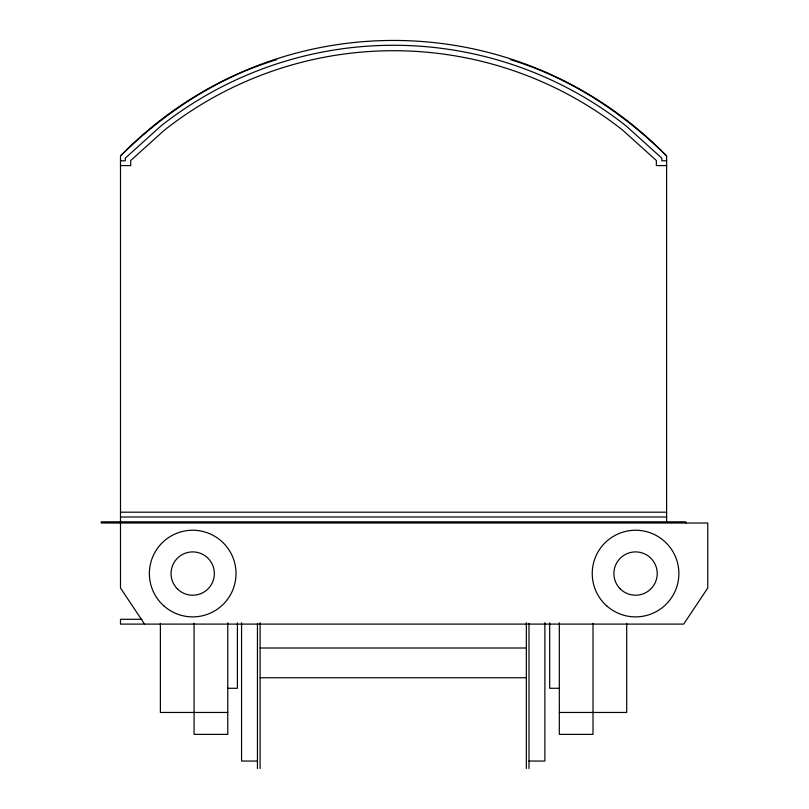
<?xml version="1.0" encoding="UTF-8"?>
<svg xmlns="http://www.w3.org/2000/svg" width="809" height="809" viewBox="0 0 809 809"><rect width="100%" height="100%" fill="white"/><g stroke="black" fill="none" stroke-linecap="round" stroke-linejoin="round"><path stroke-width="1.21" d="M144.558 624.103L120.49 588.001L120.49 155.975C164.328 112.552 217.388 77.613 276.708 59.644M120.49 160.789L125.304 160.789L125.304 158.119L161.143 125.8A375.629 375.629 0 0 1 625.954 125.8L661.792 158.119L661.792 160.789L666.606 160.789M120.49 165.602L130.724 165.602L130.724 160.526L164.51 130.067A370.198 370.198 0 0 1 622.586 130.067L656.372 160.526L656.372 165.602L666.606 165.602M120.49 512.188L666.606 512.188M120.49 517.002L666.606 517.002M141.868 619.289L120.49 619.289L120.49 624.103L683.696 624.103L707.764 588.001L707.764 523.019L101.236 523.019L101.236 521.815L685.86 521.815L685.86 523.019M260.094 648.009L526.346 648.009M260.094 677.75L526.346 677.75M227.774 688.287L237.411 688.287L237.411 622.819M559.322 688.287L549.695 688.287L549.695 622.819M227.774 712.456L160.384 712.456L160.384 623.345M559.322 712.456L626.712 712.456L626.712 623.345M257.444 761.047L241.557 761.047L241.557 622.708M528.995 761.047L544.882 761.047L544.882 622.708M510.388 59.644C569.708 77.613 622.768 112.552 666.606 155.975L666.606 521.815M593.017 623.345L593.017 734.37L559.322 734.37L559.322 622.819M528.995 623.395L528.995 768.55M526.346 622.708L526.346 768.55M260.094 622.708L260.094 768.55M257.444 623.395L257.444 768.55M227.774 622.819L227.774 734.37L194.079 734.37L194.079 623.345M120.49 155.975A380.452 380.452 0 0 1 666.606 155.975M606.912 606.062A43.322 43.322 0 0 0 678.023 582.116A43.322 43.322 0 0 0 621.737 532.504A43.322 43.322 0 0 0 606.912 606.062M620.24 588.881A21.661 21.661 0 0 0 656.483 579.163A21.661 21.661 0 0 0 629.948 552.638A21.661 21.661 0 0 0 620.24 588.881M164.055 606.062A43.322 43.322 0 0 0 235.166 582.116A43.322 43.322 0 0 0 178.88 532.504A43.322 43.322 0 0 0 164.055 606.062M177.383 588.881A21.661 21.661 0 0 0 213.627 579.163A21.661 21.661 0 0 0 187.091 552.638A21.661 21.661 0 0 0 177.383 588.881"/></g></svg>
